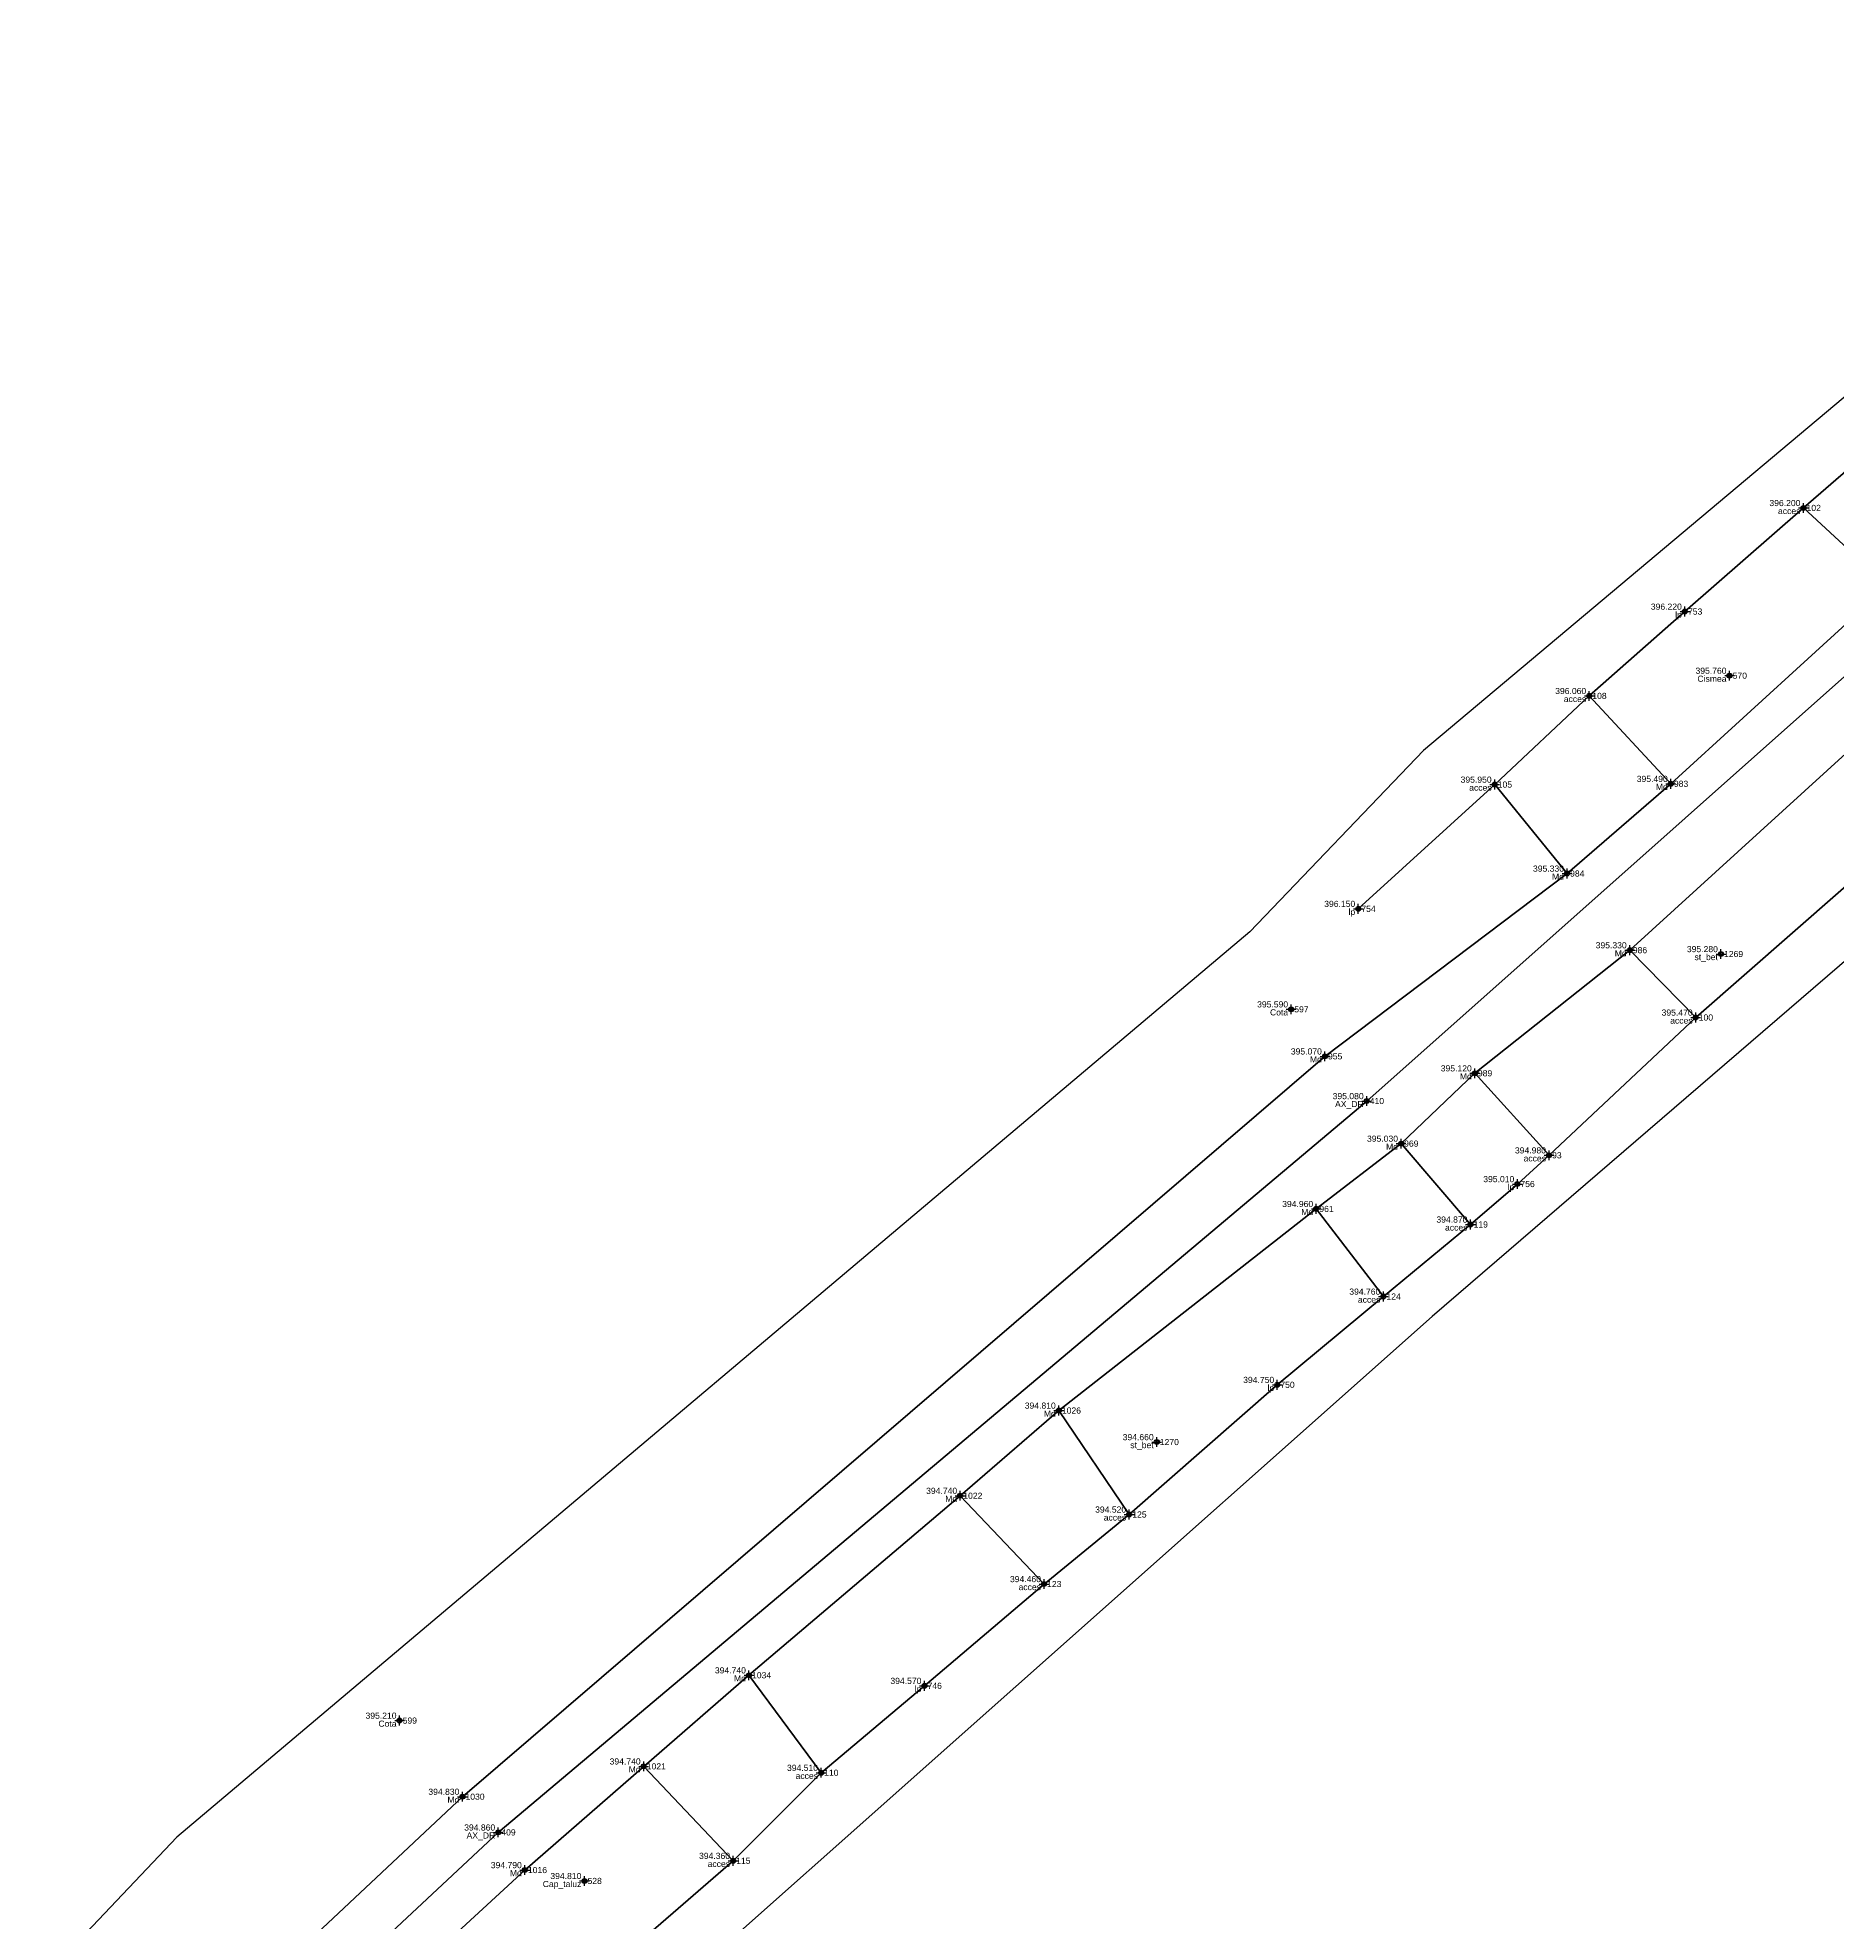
# Model space of a CAD drawing. Extents: x 396921 to 401273, y 555385 to 556691.
# Drawn here: x 400866.9 to 400940.1, y 555516.3 to 555593 of the extents above; entities that cross this region are included whole.
import ezdxf
from ezdxf.enums import TextEntityAlignment as Align

# ---------------------------------------------------------------- set-up
doc = ezdxf.new("R2010")
doc.units = 0
doc.header["$PDMODE"] = 34
doc.header["$PDSIZE"] = 0.2
for name, color, linetype in [('Boundary', 30, 'Continuous'), ('TOPO_CERC', 1, 'Continuous'), ('TOPO_CODE', 7, 'Continuous'), ('TOPO_ELEVATION', 7, 'Continuous'), ('TOPO_POINT_ID', 7, 'Continuous'), ('TOPO_POINTS', 7, 'Continuous'), ('TOPO_SYMBOL', 1, 'Continuous')]:
    doc.layers.add(name, color=color, linetype=linetype)
doc.layers.add('RO-LINES-LIN', color=7, linetype='Continuous', lineweight=25)
doc.styles.get("Standard").update_dxf_attribs({"font": 'arial.ttf'})

# ---------------------------------------------------------------- blocks, each defined once
blk = doc.blocks.new('PUNCTOPO')
at = {"layer": 'TOPO_CERC'}
blk.add_circle((0, 0), 0.25, dxfattribs=at)
at = {"layer": 'TOPO_SYMBOL'}
blk.add_point((0, 0), dxfattribs=at)

msp = doc.modelspace()

# ---------------------------------------------------------------- linework, layer by layer
at = {"layer": 'Boundary'}
for points in [[(400914.139, 555918.105), (400906.84, 555905.254), (400912.723, 555893.057), (400924.923, 555886.414), (400948.808, 555861.635), (400966.696, 555839.61), (400988.509, 555807.328), (400999.853, 555778.651), (401007.816, 555755.408), (401009.294, 555747.397), (400987.444, 555710.636), (400981.654, 555699.793), (400974.272, 555671.989), (400967.31, 555636.754), (400954.879, 555594.443), (400950.6, 555586.957), (400923.284, 555564.028), (400916.223, 555556.649), (400872.547, 555519.805), (400845.339, 555491.107), (400810.831, 555455.028), (400778.653, 555432.442), (400779.421, 555422.723), (400782.27, 555419.966)], [(400983.029, 555647.346), (400975.315, 555609.942), (400972.818, 555598.913), (400975.524, 555592.463), (400974.439, 555589.628), (400968.97, 555586.39), (400953.19, 555566.429), (400923.644, 555541), (400872.811, 555495.822), (400859.992, 555484.048), (400826.486, 555451.431), (400827.212, 555443.302), (400843.528, 555444.315), (400853.168, 555442.859), (400861.853, 555439.447), (400871.434, 555429.587), (400878.335, 555419.27), (400880.66, 555408.189)]]:
    msp.add_lwpolyline(points, dxfattribs=at)
at = {"layer": 'RO-LINES-LIN', "lineweight": 100}
for points in [[(400978.289, 555656.588, 394.58), (400966.796, 555609.71, 395.51), (400964.692, 555595.257, 395.47), (400957.735, 555586.429, 395.44), (400946.892, 555572.798, 395.46), (400920.978, 555549.768, 395.08), (400885.633, 555520.003, 394.86), (400861.465, 555497.44, 394.85), (400842.753, 555480.554, 394.96), (400825.279, 555463.278, 395.21), (400797.127, 555435.392, 396.01), (400783.568, 555425.826, 395.91)], [(400974.971, 555651.324, 394.71), (400972.799, 555640.454, 395.01), (400971.468, 555634.628, 395.19), (400968.953, 555623.619, 395.29), (400967.426, 555618.738, 395.42), (400964.389, 555610.481, 395.54), (400962.939, 555605.7, 395.44), (400961.908, 555595.082, 395.34), (400956.016, 555586.966, 395.5), (400945.518, 555574.359, 395.54), (400942.19, 555570.728, 395.49), (400933.355, 555562.677, 395.49), (400929.131, 555559.026, 395.33), (400919.277, 555551.586, 395.07), (400884.175, 555521.457, 394.83), (400860.256, 555499.032, 394.84), (400841.634, 555481.811, 395.02), (400824.286, 555464.475, 395.2), (400807.624, 555447.269, 396.01)], [(400826.136, 555461.882, 395.22), (400843.967, 555479.55, 394.94), (400862.475, 555496.081, 394.82), (400864.294, 555497.785, 394.81), (400866.396, 555499.759, 394.8), (400886.716, 555518.471, 394.79), (400891.552, 555522.691, 394.74), (400895.837, 555526.398, 394.74), (400904.434, 555533.705, 394.74), (400908.447, 555537.172, 394.81), (400918.924, 555545.377, 394.96), (400922.376, 555548.035, 395.03), (400925.378, 555550.897, 395.12), (400931.683, 555555.907, 395.33), (400948.507, 555571.224, 395.4), (400951.884, 555575.278, 395.43), (400959.571, 555585.979, 395.4), (400961.955, 555589.523, 395.31), (400963.883, 555591.002, 395.17), (400970.393, 555591.746, 394.73), (400973.566, 555591.545, 394.57)], [(400942.19, 555570.728, 395.49), (400938.754, 555573.904, 396.2), (400942.793, 555577.403, 396.24), (400945.518, 555574.359, 395.54), (400942.19, 555570.728, 395.49)], [(400930.035, 555566.254, 396.06), (400933.928, 555569.687, 396.22), (400938.754, 555573.904, 396.2)], [(400934.366, 555553.167, 395.47), (400944.206, 555561.786, 395.26), (400952.243, 555568.241, 395.26)], [(400930.035, 555566.254, 396.06), (400933.355, 555562.677, 395.49), (400929.131, 555559.026, 395.33), (400926.186, 555562.647, 395.95), (400930.035, 555566.254, 396.06)], [(400920.635, 555557.59, 396.15), (400926.186, 555562.647, 395.95)], [(400928.398, 555547.559, 394.98), (400925.378, 555550.897, 395.12), (400931.683, 555555.907, 395.33), (400934.366, 555553.167, 395.47), (400928.398, 555547.559, 394.98)], [(400921.656, 555541.811, 394.76), (400918.924, 555545.377, 394.96), (400922.376, 555548.035, 395.03), (400925.202, 555544.744, 394.87), (400921.656, 555541.811, 394.76)], [(400925.202, 555544.744, 394.87), (400927.108, 555546.39, 395.01), (400928.398, 555547.559, 394.98)], [(400911.312, 555532.942, 394.52), (400917.337, 555538.218, 394.75), (400921.656, 555541.811, 394.76)], [(400907.845, 555530.112, 394.46), (400904.434, 555533.705, 394.74), (400908.447, 555537.172, 394.81), (400911.312, 555532.942, 394.52), (400907.845, 555530.112, 394.46)], [(400898.771, 555522.431, 394.51), (400902.98, 555525.97, 394.57), (400907.845, 555530.112, 394.46)], [(400895.191, 555518.848, 394.36), (400891.552, 555522.691, 394.74), (400895.837, 555526.398, 394.74), (400898.771, 555522.431, 394.51), (400895.191, 555518.848, 394.36)], [(400869.332, 555496.286, 394.57), (400890.008, 555514.357, 394.46), (400895.191, 555518.848, 394.36)]]:
    msp.add_polyline3d(points, dxfattribs=at)

# ---------------------------------------------------------------- block references
at = {"layer": 'TOPO_POINTS'}
ref = msp.add_blockref('PUNCTOPO', (400938.754, 555573.904, 396.2), dxfattribs=dict(at, xscale=0.25, yscale=0.25, zscale=0.25))
ref.add_attrib('POINT', '102', dxfattribs={"layer": 'TOPO_POINT_ID', "height": 0.25}).set_placement((400938.879, 555573.904, 396.2), align=Align.MIDDLE_LEFT)
ref.add_attrib('ELEVATION', '396.200', dxfattribs={"layer": 'TOPO_ELEVATION', "height": 0.25}).set_placement((400938.629, 555573.904, 396.2), align=Align.BOTTOM_RIGHT)
ref.add_attrib('CODE', 'acces', dxfattribs={"layer": 'TOPO_CODE', "height": 0.25}).set_placement((400938.629, 555573.904, 396.2), align=Align.TOP_RIGHT)
ref = msp.add_blockref('PUNCTOPO', (400933.928, 555569.687, 396.22), dxfattribs=dict(at, xscale=0.25, yscale=0.25, zscale=0.25))
ref.add_attrib('POINT', '753', dxfattribs={"layer": 'TOPO_POINT_ID', "height": 0.25}).set_placement((400934.053, 555569.687, 396.22), align=Align.MIDDLE_LEFT)
ref.add_attrib('ELEVATION', '396.220', dxfattribs={"layer": 'TOPO_ELEVATION', "height": 0.25}).set_placement((400933.803, 555569.687, 396.22), align=Align.BOTTOM_RIGHT)
ref.add_attrib('CODE', 'lp', dxfattribs={"layer": 'TOPO_CODE', "height": 0.25}).set_placement((400933.803, 555569.687, 396.22), align=Align.TOP_RIGHT)
ref = msp.add_blockref('PUNCTOPO', (400935.746, 555567.079, 395.76), dxfattribs=dict(at, xscale=0.25, yscale=0.25, zscale=0.25))
ref.add_attrib('POINT', '570', dxfattribs={"layer": 'TOPO_POINT_ID', "height": 0.25}).set_placement((400935.871, 555567.079, 395.76), align=Align.MIDDLE_LEFT)
ref.add_attrib('ELEVATION', '395.760', dxfattribs={"layer": 'TOPO_ELEVATION', "height": 0.25}).set_placement((400935.621, 555567.079, 395.76), align=Align.BOTTOM_RIGHT)
ref.add_attrib('CODE', 'Cismea', dxfattribs={"layer": 'TOPO_CODE', "height": 0.25}).set_placement((400935.621, 555567.079, 395.76), align=Align.TOP_RIGHT)
ref = msp.add_blockref('PUNCTOPO', (400930.035, 555566.254, 396.06), dxfattribs=dict(at, xscale=0.25, yscale=0.25, zscale=0.25))
ref.add_attrib('POINT', '108', dxfattribs={"layer": 'TOPO_POINT_ID', "height": 0.25}).set_placement((400930.16, 555566.254, 396.06), align=Align.MIDDLE_LEFT)
ref.add_attrib('ELEVATION', '396.060', dxfattribs={"layer": 'TOPO_ELEVATION', "height": 0.25}).set_placement((400929.91, 555566.254, 396.06), align=Align.BOTTOM_RIGHT)
ref.add_attrib('CODE', 'acces', dxfattribs={"layer": 'TOPO_CODE', "height": 0.25}).set_placement((400929.91, 555566.254, 396.06), align=Align.TOP_RIGHT)
ref = msp.add_blockref('PUNCTOPO', (400926.186, 555562.647, 395.95), dxfattribs=dict(at, xscale=0.25, yscale=0.25, zscale=0.25))
ref.add_attrib('POINT', '105', dxfattribs={"layer": 'TOPO_POINT_ID', "height": 0.25}).set_placement((400926.311, 555562.647, 395.95), align=Align.MIDDLE_LEFT)
ref.add_attrib('ELEVATION', '395.950', dxfattribs={"layer": 'TOPO_ELEVATION', "height": 0.25}).set_placement((400926.061, 555562.647, 395.95), align=Align.BOTTOM_RIGHT)
ref.add_attrib('CODE', 'acces', dxfattribs={"layer": 'TOPO_CODE', "height": 0.25}).set_placement((400926.061, 555562.647, 395.95), align=Align.TOP_RIGHT)
ref = msp.add_blockref('PUNCTOPO', (400933.355, 555562.677, 395.49), dxfattribs=dict(at, xscale=0.25, yscale=0.25, zscale=0.25))
ref.add_attrib('POINT', '983', dxfattribs={"layer": 'TOPO_POINT_ID', "height": 0.25}).set_placement((400933.48, 555562.677, 395.49), align=Align.MIDDLE_LEFT)
ref.add_attrib('ELEVATION', '395.490', dxfattribs={"layer": 'TOPO_ELEVATION', "height": 0.25}).set_placement((400933.23, 555562.677, 395.49), align=Align.BOTTOM_RIGHT)
ref.add_attrib('CODE', 'Md', dxfattribs={"layer": 'TOPO_CODE', "height": 0.25}).set_placement((400933.23, 555562.677, 395.49), align=Align.TOP_RIGHT)
ref = msp.add_blockref('PUNCTOPO', (400929.131, 555559.026, 395.33), dxfattribs=dict(at, xscale=0.25, yscale=0.25, zscale=0.25))
ref.add_attrib('POINT', '984', dxfattribs={"layer": 'TOPO_POINT_ID', "height": 0.25}).set_placement((400929.256, 555559.026, 395.33), align=Align.MIDDLE_LEFT)
ref.add_attrib('ELEVATION', '395.330', dxfattribs={"layer": 'TOPO_ELEVATION', "height": 0.25}).set_placement((400929.006, 555559.026, 395.33), align=Align.BOTTOM_RIGHT)
ref.add_attrib('CODE', 'Md', dxfattribs={"layer": 'TOPO_CODE', "height": 0.25}).set_placement((400929.006, 555559.026, 395.33), align=Align.TOP_RIGHT)
ref = msp.add_blockref('PUNCTOPO', (400920.635, 555557.59, 396.15), dxfattribs=dict(at, xscale=0.25, yscale=0.25, zscale=0.25))
ref.add_attrib('POINT', '754', dxfattribs={"layer": 'TOPO_POINT_ID', "height": 0.25}).set_placement((400920.76, 555557.59, 396.15), align=Align.MIDDLE_LEFT)
ref.add_attrib('ELEVATION', '396.150', dxfattribs={"layer": 'TOPO_ELEVATION', "height": 0.25}).set_placement((400920.51, 555557.59, 396.15), align=Align.BOTTOM_RIGHT)
ref.add_attrib('CODE', 'lp', dxfattribs={"layer": 'TOPO_CODE', "height": 0.25}).set_placement((400920.51, 555557.59, 396.15), align=Align.TOP_RIGHT)
ref = msp.add_blockref('PUNCTOPO', (400931.683, 555555.907, 395.33), dxfattribs=dict(at, xscale=0.25, yscale=0.25, zscale=0.25))
ref.add_attrib('POINT', '986', dxfattribs={"layer": 'TOPO_POINT_ID', "height": 0.25}).set_placement((400931.808, 555555.907, 395.33), align=Align.MIDDLE_LEFT)
ref.add_attrib('ELEVATION', '395.330', dxfattribs={"layer": 'TOPO_ELEVATION', "height": 0.25}).set_placement((400931.558, 555555.907, 395.33), align=Align.BOTTOM_RIGHT)
ref.add_attrib('CODE', 'Md', dxfattribs={"layer": 'TOPO_CODE', "height": 0.25}).set_placement((400931.558, 555555.907, 395.33), align=Align.TOP_RIGHT)
ref = msp.add_blockref('PUNCTOPO', (400935.395, 555555.751, 395.28), dxfattribs=dict(at, xscale=0.25, yscale=0.25, zscale=0.25))
ref.add_attrib('POINT', '1269', dxfattribs={"layer": 'TOPO_POINT_ID', "height": 0.25}).set_placement((400935.52, 555555.751, 395.28), align=Align.MIDDLE_LEFT)
ref.add_attrib('ELEVATION', '395.280', dxfattribs={"layer": 'TOPO_ELEVATION', "height": 0.25}).set_placement((400935.27, 555555.751, 395.28), align=Align.BOTTOM_RIGHT)
ref.add_attrib('CODE', 'st_bet', dxfattribs={"layer": 'TOPO_CODE', "height": 0.25}).set_placement((400935.27, 555555.751, 395.28), align=Align.TOP_RIGHT)
ref = msp.add_blockref('PUNCTOPO', (400917.904, 555553.501, 395.59), dxfattribs=dict(at, xscale=0.25, yscale=0.25, zscale=0.25))
ref.add_attrib('POINT', '597', dxfattribs={"layer": 'TOPO_POINT_ID', "height": 0.25}).set_placement((400918.029, 555553.501, 395.59), align=Align.MIDDLE_LEFT)
ref.add_attrib('ELEVATION', '395.590', dxfattribs={"layer": 'TOPO_ELEVATION', "height": 0.25}).set_placement((400917.779, 555553.501, 395.59), align=Align.BOTTOM_RIGHT)
ref.add_attrib('CODE', 'Cota', dxfattribs={"layer": 'TOPO_CODE', "height": 0.25}).set_placement((400917.779, 555553.501, 395.59), align=Align.TOP_RIGHT)
ref = msp.add_blockref('PUNCTOPO', (400934.366, 555553.167, 395.47), dxfattribs=dict(at, xscale=0.25, yscale=0.25, zscale=0.25))
ref.add_attrib('POINT', '100', dxfattribs={"layer": 'TOPO_POINT_ID', "height": 0.25}).set_placement((400934.491, 555553.167, 395.47), align=Align.MIDDLE_LEFT)
ref.add_attrib('ELEVATION', '395.470', dxfattribs={"layer": 'TOPO_ELEVATION', "height": 0.25}).set_placement((400934.241, 555553.167, 395.47), align=Align.BOTTOM_RIGHT)
ref.add_attrib('CODE', 'acces', dxfattribs={"layer": 'TOPO_CODE', "height": 0.25}).set_placement((400934.241, 555553.167, 395.47), align=Align.TOP_RIGHT)
ref = msp.add_blockref('PUNCTOPO', (400919.277, 555551.586, 395.07), dxfattribs=dict(at, xscale=0.25, yscale=0.25, zscale=0.25))
ref.add_attrib('POINT', '955', dxfattribs={"layer": 'TOPO_POINT_ID', "height": 0.25}).set_placement((400919.402, 555551.586, 395.07), align=Align.MIDDLE_LEFT)
ref.add_attrib('ELEVATION', '395.070', dxfattribs={"layer": 'TOPO_ELEVATION', "height": 0.25}).set_placement((400919.152, 555551.586, 395.07), align=Align.BOTTOM_RIGHT)
ref.add_attrib('CODE', 'Md', dxfattribs={"layer": 'TOPO_CODE', "height": 0.25}).set_placement((400919.152, 555551.586, 395.07), align=Align.TOP_RIGHT)
ref = msp.add_blockref('PUNCTOPO', (400925.378, 555550.897, 395.12), dxfattribs=dict(at, xscale=0.25, yscale=0.25, zscale=0.25))
ref.add_attrib('POINT', '989', dxfattribs={"layer": 'TOPO_POINT_ID', "height": 0.25}).set_placement((400925.503, 555550.897, 395.12), align=Align.MIDDLE_LEFT)
ref.add_attrib('ELEVATION', '395.120', dxfattribs={"layer": 'TOPO_ELEVATION', "height": 0.25}).set_placement((400925.253, 555550.897, 395.12), align=Align.BOTTOM_RIGHT)
ref.add_attrib('CODE', 'Md', dxfattribs={"layer": 'TOPO_CODE', "height": 0.25}).set_placement((400925.253, 555550.897, 395.12), align=Align.TOP_RIGHT)
ref = msp.add_blockref('PUNCTOPO', (400920.978, 555549.768, 395.08), dxfattribs=dict(at, xscale=0.25, yscale=0.25, zscale=0.25))
ref.add_attrib('POINT', '410', dxfattribs={"layer": 'TOPO_POINT_ID', "height": 0.25}).set_placement((400921.103, 555549.768, 395.08), align=Align.MIDDLE_LEFT)
ref.add_attrib('ELEVATION', '395.080', dxfattribs={"layer": 'TOPO_ELEVATION', "height": 0.25}).set_placement((400920.853, 555549.768, 395.08), align=Align.BOTTOM_RIGHT)
ref.add_attrib('CODE', 'AX_DR', dxfattribs={"layer": 'TOPO_CODE', "height": 0.25}).set_placement((400920.853, 555549.768, 395.08), align=Align.TOP_RIGHT)
ref = msp.add_blockref('PUNCTOPO', (400922.376, 555548.035, 395.03), dxfattribs=dict(at, xscale=0.25, yscale=0.25, zscale=0.25))
ref.add_attrib('POINT', '969', dxfattribs={"layer": 'TOPO_POINT_ID', "height": 0.25}).set_placement((400922.501, 555548.035, 395.03), align=Align.MIDDLE_LEFT)
ref.add_attrib('ELEVATION', '395.030', dxfattribs={"layer": 'TOPO_ELEVATION', "height": 0.25}).set_placement((400922.251, 555548.035, 395.03), align=Align.BOTTOM_RIGHT)
ref.add_attrib('CODE', 'Md', dxfattribs={"layer": 'TOPO_CODE', "height": 0.25}).set_placement((400922.251, 555548.035, 395.03), align=Align.TOP_RIGHT)
ref = msp.add_blockref('PUNCTOPO', (400928.398, 555547.559, 394.98), dxfattribs=dict(at, xscale=0.25, yscale=0.25, zscale=0.25))
ref.add_attrib('POINT', '93', dxfattribs={"layer": 'TOPO_POINT_ID', "height": 0.25}).set_placement((400928.523, 555547.559, 394.98), align=Align.MIDDLE_LEFT)
ref.add_attrib('ELEVATION', '394.980', dxfattribs={"layer": 'TOPO_ELEVATION', "height": 0.25}).set_placement((400928.273, 555547.559, 394.98), align=Align.BOTTOM_RIGHT)
ref.add_attrib('CODE', 'acces', dxfattribs={"layer": 'TOPO_CODE', "height": 0.25}).set_placement((400928.273, 555547.559, 394.98), align=Align.TOP_RIGHT)
ref = msp.add_blockref('PUNCTOPO', (400927.108, 555546.39, 395.01), dxfattribs=dict(at, xscale=0.25, yscale=0.25, zscale=0.25))
ref.add_attrib('POINT', '756', dxfattribs={"layer": 'TOPO_POINT_ID', "height": 0.25}).set_placement((400927.233, 555546.39, 395.01), align=Align.MIDDLE_LEFT)
ref.add_attrib('ELEVATION', '395.010', dxfattribs={"layer": 'TOPO_ELEVATION', "height": 0.25}).set_placement((400926.983, 555546.39, 395.01), align=Align.BOTTOM_RIGHT)
ref.add_attrib('CODE', 'lp', dxfattribs={"layer": 'TOPO_CODE', "height": 0.25}).set_placement((400926.983, 555546.39, 395.01), align=Align.TOP_RIGHT)
ref = msp.add_blockref('PUNCTOPO', (400918.924, 555545.377, 394.96), dxfattribs=dict(at, xscale=0.25, yscale=0.25, zscale=0.25))
ref.add_attrib('POINT', '961', dxfattribs={"layer": 'TOPO_POINT_ID', "height": 0.25}).set_placement((400919.049, 555545.377, 394.96), align=Align.MIDDLE_LEFT)
ref.add_attrib('ELEVATION', '394.960', dxfattribs={"layer": 'TOPO_ELEVATION', "height": 0.25}).set_placement((400918.799, 555545.377, 394.96), align=Align.BOTTOM_RIGHT)
ref.add_attrib('CODE', 'Md', dxfattribs={"layer": 'TOPO_CODE', "height": 0.25}).set_placement((400918.799, 555545.377, 394.96), align=Align.TOP_RIGHT)
ref = msp.add_blockref('PUNCTOPO', (400925.202, 555544.744, 394.87), dxfattribs=dict(at, xscale=0.25, yscale=0.25, zscale=0.25))
ref.add_attrib('POINT', '119', dxfattribs={"layer": 'TOPO_POINT_ID', "height": 0.25}).set_placement((400925.327, 555544.744, 394.87), align=Align.MIDDLE_LEFT)
ref.add_attrib('ELEVATION', '394.870', dxfattribs={"layer": 'TOPO_ELEVATION', "height": 0.25}).set_placement((400925.077, 555544.744, 394.87), align=Align.BOTTOM_RIGHT)
ref.add_attrib('CODE', 'acces', dxfattribs={"layer": 'TOPO_CODE', "height": 0.25}).set_placement((400925.077, 555544.744, 394.87), align=Align.TOP_RIGHT)
ref = msp.add_blockref('PUNCTOPO', (400921.656, 555541.811, 394.76), dxfattribs=dict(at, xscale=0.25, yscale=0.25, zscale=0.25))
ref.add_attrib('POINT', '124', dxfattribs={"layer": 'TOPO_POINT_ID', "height": 0.25}).set_placement((400921.781, 555541.811, 394.76), align=Align.MIDDLE_LEFT)
ref.add_attrib('ELEVATION', '394.760', dxfattribs={"layer": 'TOPO_ELEVATION', "height": 0.25}).set_placement((400921.531, 555541.811, 394.76), align=Align.BOTTOM_RIGHT)
ref.add_attrib('CODE', 'acces', dxfattribs={"layer": 'TOPO_CODE', "height": 0.25}).set_placement((400921.531, 555541.811, 394.76), align=Align.TOP_RIGHT)
ref = msp.add_blockref('PUNCTOPO', (400917.337, 555538.218, 394.75), dxfattribs=dict(at, xscale=0.25, yscale=0.25, zscale=0.25))
ref.add_attrib('POINT', '750', dxfattribs={"layer": 'TOPO_POINT_ID', "height": 0.25}).set_placement((400917.462, 555538.218, 394.75), align=Align.MIDDLE_LEFT)
ref.add_attrib('ELEVATION', '394.750', dxfattribs={"layer": 'TOPO_ELEVATION', "height": 0.25}).set_placement((400917.212, 555538.218, 394.75), align=Align.BOTTOM_RIGHT)
ref.add_attrib('CODE', 'lp', dxfattribs={"layer": 'TOPO_CODE', "height": 0.25}).set_placement((400917.212, 555538.218, 394.75), align=Align.TOP_RIGHT)
ref = msp.add_blockref('PUNCTOPO', (400908.447, 555537.172, 394.81), dxfattribs=dict(at, xscale=0.25, yscale=0.25, zscale=0.25))
ref.add_attrib('POINT', '1026', dxfattribs={"layer": 'TOPO_POINT_ID', "height": 0.25}).set_placement((400908.572, 555537.172, 394.81), align=Align.MIDDLE_LEFT)
ref.add_attrib('ELEVATION', '394.810', dxfattribs={"layer": 'TOPO_ELEVATION', "height": 0.25}).set_placement((400908.322, 555537.172, 394.81), align=Align.BOTTOM_RIGHT)
ref.add_attrib('CODE', 'Md', dxfattribs={"layer": 'TOPO_CODE', "height": 0.25}).set_placement((400908.322, 555537.172, 394.81), align=Align.TOP_RIGHT)
ref = msp.add_blockref('PUNCTOPO', (400912.432, 555535.889, 394.66), dxfattribs=dict(at, xscale=0.25, yscale=0.25, zscale=0.25))
ref.add_attrib('POINT', '1270', dxfattribs={"layer": 'TOPO_POINT_ID', "height": 0.25}).set_placement((400912.557, 555535.889, 394.66), align=Align.MIDDLE_LEFT)
ref.add_attrib('ELEVATION', '394.660', dxfattribs={"layer": 'TOPO_ELEVATION', "height": 0.25}).set_placement((400912.307, 555535.889, 394.66), align=Align.BOTTOM_RIGHT)
ref.add_attrib('CODE', 'st_bet', dxfattribs={"layer": 'TOPO_CODE', "height": 0.25}).set_placement((400912.307, 555535.889, 394.66), align=Align.TOP_RIGHT)
ref = msp.add_blockref('PUNCTOPO', (400904.434, 555533.705, 394.74), dxfattribs=dict(at, xscale=0.25, yscale=0.25, zscale=0.25))
ref.add_attrib('POINT', '1022', dxfattribs={"layer": 'TOPO_POINT_ID', "height": 0.25}).set_placement((400904.559, 555533.705, 394.74), align=Align.MIDDLE_LEFT)
ref.add_attrib('ELEVATION', '394.740', dxfattribs={"layer": 'TOPO_ELEVATION', "height": 0.25}).set_placement((400904.309, 555533.705, 394.74), align=Align.BOTTOM_RIGHT)
ref.add_attrib('CODE', 'Md', dxfattribs={"layer": 'TOPO_CODE', "height": 0.25}).set_placement((400904.309, 555533.705, 394.74), align=Align.TOP_RIGHT)
ref = msp.add_blockref('PUNCTOPO', (400911.312, 555532.942, 394.52), dxfattribs=dict(at, xscale=0.25, yscale=0.25, zscale=0.25))
ref.add_attrib('POINT', '125', dxfattribs={"layer": 'TOPO_POINT_ID', "height": 0.25}).set_placement((400911.437, 555532.942, 394.52), align=Align.MIDDLE_LEFT)
ref.add_attrib('ELEVATION', '394.520', dxfattribs={"layer": 'TOPO_ELEVATION', "height": 0.25}).set_placement((400911.187, 555532.942, 394.52), align=Align.BOTTOM_RIGHT)
ref.add_attrib('CODE', 'acces', dxfattribs={"layer": 'TOPO_CODE', "height": 0.25}).set_placement((400911.187, 555532.942, 394.52), align=Align.TOP_RIGHT)
ref = msp.add_blockref('PUNCTOPO', (400907.845, 555530.112, 394.46), dxfattribs=dict(at, xscale=0.25, yscale=0.25, zscale=0.25))
ref.add_attrib('POINT', '123', dxfattribs={"layer": 'TOPO_POINT_ID', "height": 0.25}).set_placement((400907.97, 555530.112, 394.46), align=Align.MIDDLE_LEFT)
ref.add_attrib('ELEVATION', '394.460', dxfattribs={"layer": 'TOPO_ELEVATION', "height": 0.25}).set_placement((400907.72, 555530.112, 394.46), align=Align.BOTTOM_RIGHT)
ref.add_attrib('CODE', 'acces', dxfattribs={"layer": 'TOPO_CODE', "height": 0.25}).set_placement((400907.72, 555530.112, 394.46), align=Align.TOP_RIGHT)
ref = msp.add_blockref('PUNCTOPO', (400895.837, 555526.398, 394.74), dxfattribs=dict(at, xscale=0.25, yscale=0.25, zscale=0.25))
ref.add_attrib('POINT', '1034', dxfattribs={"layer": 'TOPO_POINT_ID', "height": 0.25}).set_placement((400895.962, 555526.398, 394.74), align=Align.MIDDLE_LEFT)
ref.add_attrib('ELEVATION', '394.740', dxfattribs={"layer": 'TOPO_ELEVATION', "height": 0.25}).set_placement((400895.712, 555526.398, 394.74), align=Align.BOTTOM_RIGHT)
ref.add_attrib('CODE', 'Md', dxfattribs={"layer": 'TOPO_CODE', "height": 0.25}).set_placement((400895.712, 555526.398, 394.74), align=Align.TOP_RIGHT)
ref = msp.add_blockref('PUNCTOPO', (400902.98, 555525.97, 394.57), dxfattribs=dict(at, xscale=0.25, yscale=0.25, zscale=0.25))
ref.add_attrib('POINT', '746', dxfattribs={"layer": 'TOPO_POINT_ID', "height": 0.25}).set_placement((400903.105, 555525.97, 394.57), align=Align.MIDDLE_LEFT)
ref.add_attrib('ELEVATION', '394.570', dxfattribs={"layer": 'TOPO_ELEVATION', "height": 0.25}).set_placement((400902.855, 555525.97, 394.57), align=Align.BOTTOM_RIGHT)
ref.add_attrib('CODE', 'lp', dxfattribs={"layer": 'TOPO_CODE', "height": 0.25}).set_placement((400902.855, 555525.97, 394.57), align=Align.TOP_RIGHT)
ref = msp.add_blockref('PUNCTOPO', (400881.617, 555524.554, 395.21), dxfattribs=dict(at, xscale=0.25, yscale=0.25, zscale=0.25))
ref.add_attrib('POINT', '599', dxfattribs={"layer": 'TOPO_POINT_ID', "height": 0.25}).set_placement((400881.742, 555524.554, 395.21), align=Align.MIDDLE_LEFT)
ref.add_attrib('ELEVATION', '395.210', dxfattribs={"layer": 'TOPO_ELEVATION', "height": 0.25}).set_placement((400881.492, 555524.554, 395.21), align=Align.BOTTOM_RIGHT)
ref.add_attrib('CODE', 'Cota', dxfattribs={"layer": 'TOPO_CODE', "height": 0.25}).set_placement((400881.492, 555524.554, 395.21), align=Align.TOP_RIGHT)
ref = msp.add_blockref('PUNCTOPO', (400891.552, 555522.691, 394.74), dxfattribs=dict(at, xscale=0.25, yscale=0.25, zscale=0.25))
ref.add_attrib('POINT', '1021', dxfattribs={"layer": 'TOPO_POINT_ID', "height": 0.25}).set_placement((400891.677, 555522.691, 394.74), align=Align.MIDDLE_LEFT)
ref.add_attrib('ELEVATION', '394.740', dxfattribs={"layer": 'TOPO_ELEVATION', "height": 0.25}).set_placement((400891.427, 555522.691, 394.74), align=Align.BOTTOM_RIGHT)
ref.add_attrib('CODE', 'Md', dxfattribs={"layer": 'TOPO_CODE', "height": 0.25}).set_placement((400891.427, 555522.691, 394.74), align=Align.TOP_RIGHT)
ref = msp.add_blockref('PUNCTOPO', (400898.771, 555522.431, 394.51), dxfattribs=dict(at, xscale=0.25, yscale=0.25, zscale=0.25))
ref.add_attrib('POINT', '110', dxfattribs={"layer": 'TOPO_POINT_ID', "height": 0.25}).set_placement((400898.896, 555522.431, 394.51), align=Align.MIDDLE_LEFT)
ref.add_attrib('ELEVATION', '394.510', dxfattribs={"layer": 'TOPO_ELEVATION', "height": 0.25}).set_placement((400898.646, 555522.431, 394.51), align=Align.BOTTOM_RIGHT)
ref.add_attrib('CODE', 'acces', dxfattribs={"layer": 'TOPO_CODE', "height": 0.25}).set_placement((400898.646, 555522.431, 394.51), align=Align.TOP_RIGHT)
ref = msp.add_blockref('PUNCTOPO', (400884.175, 555521.457, 394.83), dxfattribs=dict(at, xscale=0.25, yscale=0.25, zscale=0.25))
ref.add_attrib('POINT', '1030', dxfattribs={"layer": 'TOPO_POINT_ID', "height": 0.25}).set_placement((400884.3, 555521.457, 394.83), align=Align.MIDDLE_LEFT)
ref.add_attrib('ELEVATION', '394.830', dxfattribs={"layer": 'TOPO_ELEVATION', "height": 0.25}).set_placement((400884.05, 555521.457, 394.83), align=Align.BOTTOM_RIGHT)
ref.add_attrib('CODE', 'Md', dxfattribs={"layer": 'TOPO_CODE', "height": 0.25}).set_placement((400884.05, 555521.457, 394.83), align=Align.TOP_RIGHT)
ref = msp.add_blockref('PUNCTOPO', (400885.633, 555520.003, 394.86), dxfattribs=dict(at, xscale=0.25, yscale=0.25, zscale=0.25))
ref.add_attrib('POINT', '409', dxfattribs={"layer": 'TOPO_POINT_ID', "height": 0.25}).set_placement((400885.758, 555520.003, 394.86), align=Align.MIDDLE_LEFT)
ref.add_attrib('ELEVATION', '394.860', dxfattribs={"layer": 'TOPO_ELEVATION', "height": 0.25}).set_placement((400885.508, 555520.003, 394.86), align=Align.BOTTOM_RIGHT)
ref.add_attrib('CODE', 'AX_DR', dxfattribs={"layer": 'TOPO_CODE', "height": 0.25}).set_placement((400885.508, 555520.003, 394.86), align=Align.TOP_RIGHT)
ref = msp.add_blockref('PUNCTOPO', (400886.716, 555518.471, 394.79), dxfattribs=dict(at, xscale=0.25, yscale=0.25, zscale=0.25))
ref.add_attrib('POINT', '1016', dxfattribs={"layer": 'TOPO_POINT_ID', "height": 0.25}).set_placement((400886.841, 555518.471, 394.79), align=Align.MIDDLE_LEFT)
ref.add_attrib('ELEVATION', '394.790', dxfattribs={"layer": 'TOPO_ELEVATION', "height": 0.25}).set_placement((400886.591, 555518.471, 394.79), align=Align.BOTTOM_RIGHT)
ref.add_attrib('CODE', 'Md', dxfattribs={"layer": 'TOPO_CODE', "height": 0.25}).set_placement((400886.591, 555518.471, 394.79), align=Align.TOP_RIGHT)
ref = msp.add_blockref('PUNCTOPO', (400895.191, 555518.848, 394.36), dxfattribs=dict(at, xscale=0.25, yscale=0.25, zscale=0.25))
ref.add_attrib('POINT', '115', dxfattribs={"layer": 'TOPO_POINT_ID', "height": 0.25}).set_placement((400895.316, 555518.848, 394.36), align=Align.MIDDLE_LEFT)
ref.add_attrib('ELEVATION', '394.360', dxfattribs={"layer": 'TOPO_ELEVATION', "height": 0.25}).set_placement((400895.066, 555518.848, 394.36), align=Align.BOTTOM_RIGHT)
ref.add_attrib('CODE', 'acces', dxfattribs={"layer": 'TOPO_CODE', "height": 0.25}).set_placement((400895.066, 555518.848, 394.36), align=Align.TOP_RIGHT)
ref = msp.add_blockref('PUNCTOPO', (400889.14, 555518.028, 394.81), dxfattribs=dict(at, xscale=0.25, yscale=0.25, zscale=0.25))
ref.add_attrib('POINT', '528', dxfattribs={"layer": 'TOPO_POINT_ID', "height": 0.25}).set_placement((400889.265, 555518.028, 394.81), align=Align.MIDDLE_LEFT)
ref.add_attrib('ELEVATION', '394.810', dxfattribs={"layer": 'TOPO_ELEVATION', "height": 0.25}).set_placement((400889.015, 555518.028, 394.81), align=Align.BOTTOM_RIGHT)
ref.add_attrib('CODE', 'Cap_taluz', dxfattribs={"layer": 'TOPO_CODE', "height": 0.25}).set_placement((400889.015, 555518.028, 394.81), align=Align.TOP_RIGHT)

doc.saveas('drawing.dxf')
